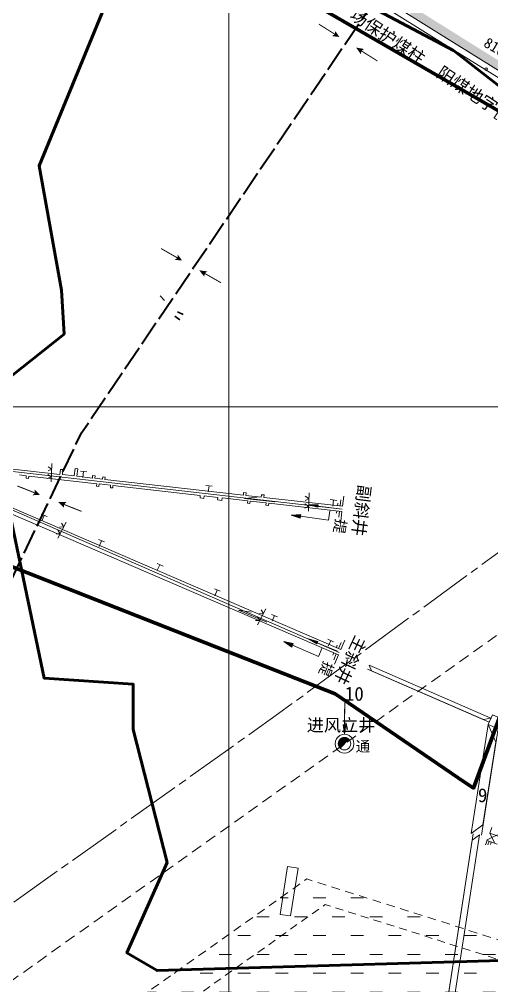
# Model space of a CAD drawing. Header units: inches. Extents: x 19725493 to 19730068, y 4137932 to 4142732.
# Drawn here: x 19727833 to 19728209, y 4139039 to 4139809 of the extents above; entities that cross this region are included whole.
import ezdxf

# ---------------------------------------------------------------- set-up
doc = ezdxf.new("R2010")
doc.units = ezdxf.units.IN
doc.header["$MEASUREMENT"] = 0
for name, pattern in [('井下积水区', [0.004, 0.0015, -0.001, 0.0015]), ('可采边界', [0.047, 0.02, -0.002, 0.003, -0.002, 0.02]), ('推测向背斜轴', [0.022, 0.01, -0.002, 0.01]), ('虚线', [0.0045, 0.00175, -0.001, 0.00175])]:
    doc.linetypes.add(name, pattern=pattern)
doc.layers.get('0').update_dxf_attribs({"lineweight": 0})
for name, color, linetype, lineweight in [('2026年下半年衔接计划', 7, 'Continuous', 0), ('8号煤层采空区XDD0800CCJ', 7, 'Continuous', 0), ('sw8#煤积水区及注记', 7, 'Continuous', 0), ('sw探水警戒线', 7, 'Continuous', 15), ('井筒', 7, 'Continuous', 0), ('保安煤柱', 7, 'Continuous', 0), ('未掘巷道', 7, 'Continuous', 15), ('次要巷道', 7, 'Continuous', 0), ('煤巷', 7, 'Continuous', 0), ('积水区及标注', 7, 'Continuous', 15), ('竖井，斜井名称', 7, 'Continuous', 0), ('经纬网', 7, 'Continuous', 0), ('通风系统图', 7, 'Continuous', 0), ('防尘', 7, 'Continuous', 0)]:
    doc.layers.add(name, color=color, linetype=linetype, lineweight=lineweight)
doc.layers.add('岩巷', color=30, linetype='Continuous', lineweight=0, true_color=0xff7f00)
doc.styles.add('仿宋', font='')
doc.styles.add('宋体', font='')
doc.styles.add('黑体', font='')
doc.styles.get('仿宋').set_extended_font_data('仿宋')
doc.styles.get('宋体').set_extended_font_data('宋体')
doc.styles.get('黑体').set_extended_font_data('黑体')
doc.linetypes.add('推断陷落柱', pattern='A,-0.0015,0.0045,[10,8#煤防尘系统图（7月份）.shx,S=7.87402e-06,R=0,X=0,Y=0.001],0.001,[11,8#煤防尘系统图（7月份）.shx,S=7.87402e-06,R=0,X=0,Y=0.001],0.0045,-0.0015', length=0.013)

# ---------------------------------------------------------------- blocks, each defined once
blk = doc.blocks.new('一般向斜轴')
for points in [[(2.43, 13.52), (0, 12.5), (-2.43, 13.52), (0.05, 8.23)], [(0, -7.5), (-2.43, -13.53), (0, -12.5), (2.43, -13.53)]]:
    blk.add_hatch(color=0).paths.add_polyline_path(points, flags=17)
at = {"color": 0, "const_width": 0.75}
for points in [[(0, 12.5), (0, 27.5)], [(0, -12.5), (0, -27.5)]]:
    blk.add_lwpolyline(points, dxfattribs=at)

msp = doc.modelspace()

# ---------------------------------------------------------------- hatches: boundary and pattern name
at = {"true_color": 0xff0000}
for points in [[(19728070.88, 4139420.02), (19728063.47, 4139421.95), (19728071.12, 4139422.01)], [(19728070.18, 4139311.23), (19728063.57, 4139315.09), (19728070.96, 4139313.07)], [(19728093.27, 4139246.8), (19728092.23, 4139239.21), (19728091.27, 4139246.81)]]:
    msp.add_hatch(color=1, dxfattribs=at).paths.add_polyline_path(points, flags=17)
at = {"true_color": 0x260000}
for points in [[(19728056.98, 4139411.32), (19728049.76, 4139413.84), (19728057.39, 4139414.29)], [(19728050.18, 4139308.69), (19728043.89, 4139313.03), (19728051.37, 4139311.44)]]:
    msp.add_hatch(color=18, dxfattribs=at).paths.add_polyline_path(points, flags=17)
at = {"layer": '8号煤层采空区XDD0800CCJ', "true_color": 0xffc000}
msp.add_hatch(color=40, dxfattribs=at).paths.add_polyline_path([(19728403.14, 4139650.27), (19728436.29, 4139629.67), (19728472.28, 4139607.2), (19728552.63, 4139557.03), (19728563.85, 4139575), (19728597.81, 4139629.38), (19728607.51, 4139644.92), (19728647.97, 4139709.72), (19728567.84, 4139759.74), (19728490.09, 4139808.28), (19728394.01, 4139868.28), (19728233.4, 4139968.57), (19728144.04, 4139812.16), (19728320.98, 4139701.67), (19728403.14, 4139650.27), (19728395.75, 4139662.65), (19728364.3, 4139682.28), (19728153.5, 4139814.24), (19728235.85, 4139959.69), (19728422.75, 4139841.97), (19728639.01, 4139707.64), (19728608.22, 4139658.34), (19728579.34, 4139612.07), (19728550.58, 4139565.97), (19728462.35, 4139620.63), (19728445.03, 4139631.73), (19728429.36, 4139641.66), (19728395.75, 4139662.65)], flags=17)
at = {"layer": 'sw8#煤积水区及注记', "lineweight": 15, "true_color": 0x0000ff}
h = msp.add_hatch(dxfattribs=at)
h.set_pattern_fill('井下积水区_1_1_1', color=5, scale=5000, style=0, pattern_type=2)
h.set_pattern_definition([(0, (19727857.338, 4138838.88), (0, 30), [10, -20]), (180, (19727852.338, 4138823.88), (-4e-15, -30), [10, -20])])
h.paths.add_polyline_path([(19728100.55, 4138831.38), (19728138.67, 4138855.47), (19728185.1, 4138890.35), (19728231.97, 4138926.78), (19728272.55, 4138957.14), (19728319.89, 4138991.85), (19728344.8, 4139010.87), (19728365.06, 4139027.38), (19728142.21, 4139098.64), (19728062.22, 4139123.94), (19727854.84, 4138976.72), (19728053.59, 4138863.14)], flags=17)
at = {"layer": '通风系统图', "true_color": 0x260000}
msp.add_hatch(color=18, dxfattribs=at).paths.add_polyline_path([(19728095.76, 4139235.25), (19728094.73, 4139236.04), (19728093.52, 4139236.54), (19728092.23, 4139236.71), (19728090.93, 4139236.54), (19728089.73, 4139236.04), (19728088.69, 4139235.25), (19728087.9, 4139234.21), (19728087.4, 4139233.01), (19728087.23, 4139231.71), (19728087.4, 4139230.42), (19728087.9, 4139229.21), (19728088.69, 4139228.18)], flags=17)

# ---------------------------------------------------------------- linework, layer by layer
at = {"color": 1, "linetype": '推断陷落柱', "lineweight": 30, "ltscale": 5000, "true_color": 0xff0000, "flags": 128}
for points in [[(19727948.8, 4139584.64), (19727945.47, 4139588.37)], [(19727959.35, 4139575.64), (19727963.89, 4139573.54)], [(19727957.06, 4139572.19), (19727961.17, 4139569.36)]]:
    msp.add_lwpolyline(points, dxfattribs=at)
at = {"color": 1, "true_color": 0xff0000}
for points in [[(19728070.88, 4139420.02), (19728063.47, 4139421.95), (19728071.12, 4139422.01), (19728070.88, 4139420.02)], [(19728070.18, 4139311.23), (19728063.57, 4139315.09), (19728070.96, 4139313.07), (19728070.18, 4139311.23)], [(19728093.27, 4139246.8), (19728092.23, 4139239.21), (19728091.27, 4139246.81), (19728093.27, 4139246.8)]]:
    msp.add_lwpolyline(points, dxfattribs=at)
at = {"color": 1, "lineweight": 15, "true_color": 0xff0000, "flags": 128}
for points in [[(19728088.36, 4139418.87), (19728071, 4139421.01)], [(19728088.36, 4139418.87), (19728075.46, 4139420.46)], [(19728082.01, 4139307.35), (19728070.03, 4139312.38)], [(19728086.71, 4139305.37), (19728070.57, 4139312.15)], [(19728092.33, 4139259.21), (19728092.26, 4139246.21)], [(19728092.36, 4139264.31), (19728092.27, 4139246.8)]]:
    msp.add_lwpolyline(points, dxfattribs=at)
at = {"color": 18, "true_color": 0x260000}
for points in [[(19728056.98, 4139411.32), (19728049.76, 4139413.84), (19728057.39, 4139414.29), (19728056.98, 4139411.32)], [(19728050.18, 4139308.69), (19728043.89, 4139313.03), (19728051.37, 4139311.44), (19728050.18, 4139308.69)]]:
    msp.add_lwpolyline(points, dxfattribs=at)
at = {"color": 18, "lineweight": 15, "true_color": 0x260000, "flags": 128}
for points in [[(19728057.18, 4139412.81), (19728079.47, 4139409.71)], [(19728079.47, 4139409.71), (19728080.5, 4139417.14)], [(19728050.77, 4139310.06), (19728071.44, 4139301.16)], [(19728071.44, 4139301.16), (19728074.4, 4139308.05)]]:
    msp.add_lwpolyline(points, dxfattribs=at)
at = {"layer": '2026年下半年衔接计划', "color": 1, "lineweight": 100, "true_color": 0xff0000, "flags": 128}
msp.add_lwpolyline([(19726936.48, 4139624.44), (19727087.79, 4139471.4), (19727111.81, 4139446.95), (19727250.54, 4139632.96), (19727469.86, 4139520.69), (19727490.46, 4139426.18), (19727619.93, 4139371.45), (19727645.19, 4139445.33), (19727760.04, 4139399.01), (19728084.75, 4139271.51), (19728182.77, 4139204.43), (19728195.04, 4139196.34), (19728361.95, 4139650.75), (19727985.1, 4139868.75), (19728293.07, 4140363.91), (19728716.76, 4140096.02), (19728825.18, 4140284.19), (19728806.51, 4140295.72), (19728729.84, 4140344.15), (19728648.31, 4140393.52), (19728462.52, 4140503.99), (19729114.34, 4141482.27)], dxfattribs=at)
at = {"layer": 'sw8#煤积水区及注记', "color": 7, "linetype": '井下积水区', "lineweight": 13, "ltscale": 4590.68, "flags": 128}
msp.add_lwpolyline([(19728100.55, 4138831.38), (19728138.67, 4138855.47), (19728185.1, 4138890.35), (19728231.97, 4138926.78), (19728272.55, 4138957.14), (19728319.89, 4138991.85), (19728344.8, 4139010.87), (19728365.06, 4139027.38), (19728307.72, 4139045.71), (19728220.97, 4139073.45), (19728142.21, 4139098.64), (19728062.22, 4139123.94), (19727854.84, 4138976.72), (19728053.59, 4138863.14), (19728100.55, 4138831.38)], dxfattribs=at)
at = {"layer": 'sw探水警戒线', "color": 1, "linetype": '可采边界', "lineweight": 9, "ltscale": 2127.659574, "true_color": 0xff0000, "flags": 128}
msp.add_lwpolyline([(19727782.12, 4139072.11), (19728039.75, 4139255.63), (19728495.37, 4139589.88)], dxfattribs=at)
at = {"layer": 'sw探水警戒线', "color": 1, "linetype": '虚线', "ltscale": 5000, "true_color": 0xff0000, "flags": 128}
msp.add_lwpolyline([(19727803.01, 4139025.62), (19728297.14, 4139377.53), (19728538.61, 4139559.88)], dxfattribs=at)
at = {"layer": '井筒', "flags": 128}
for points in [[(19728207.39, 4139153.99), (19728206.43, 4139151.08)], [(19728208.4, 4139151.49), (19728209.09, 4139153.37)]]:
    msp.add_lwpolyline(points, dxfattribs=at)
at = {"layer": '保安煤柱', "color": 1, "lineweight": 60, "true_color": 0xff0000, "flags": 128}
msp.add_lwpolyline([(19728326, 4139426), (19728470, 4139422), (19728425, 4139185), (19728314, 4139208), (19728290, 4139061), (19727943, 4139051), (19727919, 4139065), (19727951, 4139137), (19727924, 4139243), (19727924, 4139279), (19727853, 4139284), (19727820, 4139443), (19727819, 4139518), (19727869, 4139558), (19727867, 4139593), (19727849, 4139692), (19727939, 4139911), (19728179, 4139784), (19728334, 4139663), (19728326, 4139426)], dxfattribs=at)
at = {"layer": '岩巷', "lineweight": 9, "flags": 128}
for points in [[(19728089.39, 4139306.82), (19727738.07, 4139458.2)], [(19728087.48, 4139302.41), (19727736.12, 4139453.81)], [(19727865.63, 4139446.23), (19727792.73, 4139454.47)], [(19727866.12, 4139450.2), (19727865.63, 4139446.23)], [(19727868.1, 4139449.98), (19727866.12, 4139450.2)], [(19727868.1, 4139449.98), (19727867.62, 4139446.01)], [(19727877.08, 4139444.94), (19727877.83, 4139450.85)], [(19727877.83, 4139450.85), (19727879.82, 4139450.62)], [(19727879.07, 4139444.71), (19727879.82, 4139450.62)], [(19727838.9, 4139445.12), (19727833.34, 4139445.75)], [(19727838.9, 4139445.12), (19727838.73, 4139443.2)], [(19727838.73, 4139443.2), (19727840.68, 4139442.98)], [(19727840.89, 4139444.9), (19727840.68, 4139442.98)], [(19727840.89, 4139444.9), (19727840.68, 4139442.98)], [(19727894.95, 4139438.79), (19727840.89, 4139444.9)], [(19727877.08, 4139444.94), (19727867.62, 4139446.01)], [(19727891.47, 4139443.31), (19727879.07, 4139444.71)], [(19727891.71, 4139445.3), (19727891.47, 4139443.31)], [(19727893.7, 4139445.07), (19727891.71, 4139445.3)], [(19727893.7, 4139445.07), (19727893.46, 4139443.09)], [(19727899.55, 4139442.4), (19727893.46, 4139443.09)], [(19727899.55, 4139442.4), (19727899.75, 4139444.34)], [(19727899.76, 4139444.34), (19727901.73, 4139444.13)], [(19727901.53, 4139442.18), (19727901.73, 4139444.13)], [(19727894.95, 4139438.79), (19727894.75, 4139436.85)], [(19727896.59, 4139436.66), (19727894.75, 4139436.85)], [(19727896.59, 4139436.66), (19727896.79, 4139438.58)], [(19727906.03, 4139437.54), (19727896.79, 4139438.58)], [(19728011.68, 4139429.73), (19727901.53, 4139442.18)], [(19727906.03, 4139437.54), (19727905.83, 4139435.6)], [(19727907.68, 4139435.4), (19727905.83, 4139435.6)], [(19727907.68, 4139435.4), (19727907.88, 4139437.33)], [(19727977.42, 4139429.47), (19727907.88, 4139437.33)], [(19727977.42, 4139429.47), (19727977.18, 4139427.49)], [(19727977.18, 4139427.49), (19727980.16, 4139427.12)], [(19727980.4, 4139429.13), (19727980.16, 4139427.12)], [(19727991.33, 4139427.9), (19727980.4, 4139429.14)], [(19727991.33, 4139427.93), (19727991.11, 4139425.94)], [(19727994.8, 4139427.49), (19727994.58, 4139425.5)], [(19727994.8, 4139427.49), (19728015.18, 4139425.21)], [(19728011.91, 4139431.66), (19728013.88, 4139431.44)], [(19728013.88, 4139431.44), (19728013.66, 4139429.51)], [(19728025.98, 4139428.11), (19728013.67, 4139429.5)], [(19728026.2, 4139430.05), (19728025.98, 4139428.11)], [(19728026.2, 4139430.05), (19728028.17, 4139429.82)], [(19728028.17, 4139429.82), (19728027.95, 4139427.89)], [(19728090.65, 4139420.81), (19728027.95, 4139427.89)], [(19727993.09, 4139425.67), (19727991.1, 4139425.9)], [(19727994.58, 4139425.5), (19727993.09, 4139425.67)], [(19728014.96, 4139423.26), (19728015.19, 4139425.22)], [(19728014.96, 4139423.26), (19728016.95, 4139423.04)], [(19728016.95, 4139423.04), (19728017.17, 4139425)], [(19728029.87, 4139423.55), (19728017.17, 4139424.98)], [(19728029.65, 4139421.6), (19728029.87, 4139423.56)], [(19728029.65, 4139421.6), (19728031.63, 4139421.38)], [(19728031.63, 4139421.38), (19728031.86, 4139423.34)], [(19728090.19, 4139416.73), (19728031.86, 4139423.32)]]:
    msp.add_lwpolyline(points, dxfattribs=at)
at = {"layer": '未掘巷道', "color": 7, "lineweight": 0}
msp.add_circle((19728204.96, 4139768.96), 1, dxfattribs=at)
at = {"layer": '次要巷道', "color": 1, "linetype": '推测向背斜轴', "lineweight": 40, "ltscale": 2000, "true_color": 0xff0000, "flags": 128}
msp.add_lwpolyline([(19727676.31, 4139088.37), (19727827.37, 4139362.83), (19727882.85, 4139479.33), (19728130.75, 4139845.17), (19728155.88, 4139891.18), (19728168.65, 4139920.8), (19728174.52, 4139939.07), (19728177.05, 4139950.93), (19728181.29, 4139987.44), (19728186.44, 4140137.72), (19728192.4, 4140170.35), (19728205.5, 4140218.36), (19728222.73, 4140264.99), (19728270.21, 4140356.48)], dxfattribs=at)
at = {"layer": '煤巷', "lineweight": 9}
msp.add_line((19728163.19, 4139794.3), (19728317.37, 4139698.03), dxfattribs=at)
at = {"layer": '煤巷', "lineweight": 9, "flags": 128}
for points in [[(19728053.41, 4139868.74), (19728165.84, 4139798.54)], [(19728050.82, 4139864.47), (19728163.19, 4139794.3)], [(19728165.77, 4139798.58), (19728251.13, 4139745.29)], [(19728209.54, 4139165.02), (19728207.87, 4139160.42), (19728215.92, 4139157.48)], [(19728204.43, 4139151.01), (19728205.74, 4139154.6), (19728213.75, 4139151.66)], [(19728207.39, 4139153.99), (19728206.43, 4139151.08)], [(19728208.4, 4139151.49), (19728209.09, 4139153.37)]]:
    msp.add_lwpolyline(points, dxfattribs=at)
at = {"layer": '煤巷', "color": 18, "lineweight": 9, "true_color": 0x260000, "flags": 128}
for points in [[(19728011.91, 4139431.66), (19728011.68, 4139429.73)], [(19728090.65, 4139420.81), (19728091.62, 4139428.75)], [(19728086.68, 4139421.29), (19728086.92, 4139423.28)], [(19728088.67, 4139421.05), (19728089.27, 4139426.01)], [(19728086.22, 4139417.22), (19728085.98, 4139415.23)], [(19728088.21, 4139416.98), (19728087.6, 4139412.01)], [(19728090.19, 4139416.73), (19728089.22, 4139408.79)], [(19728087.55, 4139307.61), (19728089.54, 4139312.2)], [(19728089.39, 4139306.82), (19728092.56, 4139314.16)], [(19728083.81, 4139304), (19728083.02, 4139302.17)], [(19728085.72, 4139308.41), (19728086.51, 4139310.24)], [(19728085.65, 4139303.21), (19728083.66, 4139298.62)], [(19728087.48, 4139302.41), (19728084.31, 4139295.07)], [(19728110.58, 4139291.06), (19728207.41, 4139248.97)], [(19728111.96, 4139294.25), (19728208.8, 4139252.15)], [(19728111.96, 4139294.25), (19728113.76, 4139289.68), (19728202.87, 4139250.95), (19728208.8, 4139252.15)], [(19728217.91, 4139251.29), (19728210.03, 4139254.74), (19728206.58, 4139247.04), (19728214.46, 4139243.59), (19728217.91, 4139251.29)], [(19728192.95, 4139160.06), (19728206.6, 4139247.01)], [(19728192.95, 4139160.06), (19728202.48, 4139167.01), (19728212.83, 4139232.91), (19728206.6, 4139247.01)], [(19728201.19, 4139158.77), (19728214.53, 4139243.75)], [(19728194.63, 4139159.8), (19728168.43, 4138989.33)], [(19728199.71, 4139159.02), (19728193.85, 4139154.73), (19728168.9, 4138992.37), (19728173.51, 4138988.55)], [(19728199.71, 4139159.02), (19728173.51, 4138988.55)], [(19728040.93, 4139095.75), (19728046.9, 4139133.74), (19728055.24, 4139132.49), (19728049.27, 4139094.5), (19728040.93, 4139095.75)]]:
    msp.add_lwpolyline(points, dxfattribs=at)
at = {"layer": '煤巷', "color": 1, "lineweight": 9, "true_color": 0xff0000, "flags": 128}
msp.add_lwpolyline([(19728214.01, 4139159.03), (19728209.61, 4139156.94), (19728207.95, 4139160.44), (19728209.61, 4139156.94), (19728205.3, 4139154.89), (19728209.61, 4139156.94), (19728211.76, 4139152.88)], dxfattribs=at)
at = {"layer": '积水区及标注', "color": 7, "linetype": '井下积水区', "lineweight": 9, "ltscale": 4250, "flags": 128}
msp.add_lwpolyline([(19728112.44, 4138832.72), (19728147.73, 4138855.03), (19728190.71, 4138887.31), (19728234.1, 4138921.04), (19728271.67, 4138949.15), (19728315.51, 4138981.29), (19728338.57, 4138998.89), (19728357.32, 4139014.18), (19728304.24, 4139031.15), (19728223.92, 4139056.83), (19728151.01, 4139080.15), (19728076.95, 4139103.57), (19727884.96, 4138967.28), (19728068.97, 4138862.13), (19728112.44, 4138832.72)], dxfattribs=at)
at = {"layer": '经纬网', "color": 18, "lineweight": 9, "true_color": 0x260000, "flags": 128}
for points in [[(19728000.19, 4138000), (19728000.19, 4142500)], [(19725999.81, 4139500), (19730000, 4139500)]]:
    msp.add_lwpolyline(points, dxfattribs=at)
at = {"layer": '通风系统图', "color": 1, "linetype": 'Continuous', "lineweight": 20, "true_color": 0xff0000}
for p, q in [((19728012.61, 4139426.95), (19728022.7, 4139428.14)), ((19728036.76, 4139424.29), (19728012.61, 4139426.95)), ((19728030.27, 4139328.55), (19728007.95, 4139338.17)), ((19728007.95, 4139338.17), (19728017.95, 4139336.35))]:
    msp.add_line(p, q, dxfattribs=at)
at = {"layer": '通风系统图', "color": 18, "lineweight": 15, "true_color": 0x260000, "flags": 128}
for points in [[(19728099.73, 4139231.71), (19728099.47, 4139233.65), (19728098.72, 4139235.46), (19728097.53, 4139237.02), (19728095.98, 4139238.21), (19728094.17, 4139238.96), (19728092.23, 4139239.21), (19728090.29, 4139238.96), (19728088.48, 4139238.21), (19728086.92, 4139237.02), (19728085.73, 4139235.46), (19728084.98, 4139233.65), (19728084.73, 4139231.71), (19728084.98, 4139229.77), (19728085.73, 4139227.96), (19728086.92, 4139226.41), (19728088.48, 4139225.22), (19728090.29, 4139224.47), (19728092.23, 4139224.21), (19728094.17, 4139224.47), (19728095.98, 4139225.22), (19728097.53, 4139226.41), (19728098.72, 4139227.96), (19728099.47, 4139229.77), (19728099.73, 4139231.71)], [(19728097.23, 4139231.71), (19728097.06, 4139233.01), (19728096.56, 4139234.21), (19728095.76, 4139235.25), (19728094.73, 4139236.04), (19728093.52, 4139236.54), (19728092.23, 4139236.71), (19728090.93, 4139236.54), (19728089.73, 4139236.04), (19728088.69, 4139235.25), (19728087.9, 4139234.21), (19728087.4, 4139233.01), (19728087.23, 4139231.71), (19728087.4, 4139230.42), (19728087.9, 4139229.21), (19728088.69, 4139228.18), (19728089.73, 4139227.38), (19728090.93, 4139226.88), (19728092.23, 4139226.71), (19728093.52, 4139226.88), (19728094.73, 4139227.38), (19728095.76, 4139228.18), (19728096.56, 4139229.21), (19728097.06, 4139230.42), (19728097.23, 4139231.71)]]:
    msp.add_lwpolyline(points, dxfattribs=at)
at = {"layer": '通风系统图', "color": 18, "true_color": 0x260000}
msp.add_lwpolyline([(19728095.76, 4139235.25), (19728094.73, 4139236.04), (19728093.52, 4139236.54), (19728092.23, 4139236.71), (19728090.93, 4139236.54), (19728089.73, 4139236.04), (19728088.69, 4139235.25), (19728087.9, 4139234.21), (19728087.4, 4139233.01), (19728087.23, 4139231.71), (19728087.4, 4139230.42), (19728087.9, 4139229.21), (19728088.69, 4139228.18), (19728095.76, 4139235.25)], dxfattribs=at)
at = {"layer": '防尘', "color": 36, "linetype": 'Continuous', "lineweight": 15, "true_color": 0x7f3f00}
for p, q in [((19727599.33, 4139517.36), (19728087.85, 4139304.3)), ((19727661.91, 4139467.46), (19728090.39, 4139418.46))]:
    msp.add_line(p, q, dxfattribs=at)
at = {"layer": '防尘', "color": 7, "linetype": 'Continuous', "lineweight": 15}
for p, q in [((19727859.1, 4139450.45), (19727856.17, 4139448.93)), ((19727859.1, 4139450.45), (19727856.17, 4139448.93)), ((19727859.1, 4139450.45), (19727856.17, 4139448.93)), ((19727859.1, 4139450.45), (19727856.17, 4139448.93)), ((19727859.1, 4139450.45), (19727856.21, 4139452.31)), ((19727859.1, 4139450.45), (19727856.21, 4139452.31)), ((19727859.1, 4139450.45), (19727856.21, 4139452.31)), ((19727859.1, 4139450.45), (19727856.21, 4139452.31)), ((19727859.25, 4139454.77), (19727858.71, 4139440.38)), ((19727859.25, 4139454.77), (19727858.71, 4139440.38)), ((19727859.25, 4139454.77), (19727858.71, 4139440.38)), ((19727859.25, 4139454.77), (19727858.71, 4139440.38)), ((19727858.81, 4139444.34), (19727855.88, 4139442.82)), ((19727858.81, 4139444.34), (19727855.88, 4139442.82)), ((19727858.81, 4139444.34), (19727855.88, 4139442.82)), ((19727858.81, 4139444.34), (19727855.88, 4139442.82)), ((19727858.81, 4139444.34), (19727855.92, 4139446.2)), ((19727858.81, 4139444.34), (19727855.92, 4139446.2)), ((19727858.81, 4139444.34), (19727855.92, 4139446.2)), ((19727858.81, 4139444.34), (19727855.92, 4139446.2)), ((19727881.99, 4139448.85), (19727887.11, 4139448.25)), ((19727881.99, 4139448.85), (19727887.11, 4139448.25)), ((19727881.99, 4139448.85), (19727887.11, 4139448.25)), ((19727881.99, 4139448.85), (19727887.11, 4139448.25)), ((19727884.55, 4139448.55), (19727883.92, 4139443.76)), ((19727884.55, 4139448.55), (19727883.92, 4139443.76)), ((19727884.55, 4139448.55), (19727883.92, 4139443.76)), ((19727884.55, 4139448.55), (19727883.92, 4139443.76)), ((19727981.81, 4139437.44), (19727986.93, 4139436.84)), ((19727981.81, 4139437.44), (19727986.93, 4139436.84)), ((19727981.81, 4139437.44), (19727986.93, 4139436.84)), ((19727981.81, 4139437.44), (19727986.93, 4139436.84)), ((19727984.37, 4139437.14), (19727983.73, 4139432.34)), ((19727984.37, 4139437.14), (19727983.73, 4139432.34)), ((19727984.37, 4139437.14), (19727983.73, 4139432.34)), ((19727984.37, 4139437.14), (19727983.73, 4139432.34)), ((19728063.87, 4139427.06), (19728060.93, 4139425.54)), ((19728063.87, 4139427.06), (19728060.93, 4139425.54)), ((19728063.87, 4139427.06), (19728060.93, 4139425.54)), ((19728063.87, 4139427.06), (19728060.93, 4139425.54)), ((19728063.87, 4139427.06), (19728060.98, 4139428.93)), ((19728063.87, 4139427.06), (19728060.98, 4139428.93)), ((19728063.87, 4139427.06), (19728060.98, 4139428.93)), ((19728063.87, 4139427.06), (19728060.98, 4139428.93)), ((19728064.02, 4139431.39), (19728063.48, 4139417)), ((19728064.02, 4139431.39), (19728063.48, 4139417)), ((19728064.02, 4139431.39), (19728063.48, 4139417)), ((19728064.02, 4139431.39), (19728063.48, 4139417)), ((19728063.58, 4139420.95), (19728060.65, 4139419.43)), ((19728063.58, 4139420.95), (19728060.65, 4139419.43)), ((19728063.58, 4139420.95), (19728060.65, 4139419.43)), ((19728063.58, 4139420.95), (19728060.65, 4139419.43)), ((19728063.58, 4139420.95), (19728060.69, 4139422.82)), ((19728063.58, 4139420.95), (19728060.69, 4139422.82)), ((19728063.58, 4139420.95), (19728060.69, 4139422.82)), ((19728063.58, 4139420.95), (19728060.69, 4139422.82)), ((19728080.89, 4139426.12), (19728086.01, 4139425.52)), ((19728080.89, 4139426.12), (19728086.01, 4139425.52)), ((19728080.89, 4139426.12), (19728086.01, 4139425.52)), ((19728080.89, 4139426.12), (19728086.01, 4139425.52)), ((19728083.45, 4139425.82), (19728082.82, 4139421.03)), ((19728083.45, 4139425.82), (19728082.82, 4139421.03)), ((19728083.45, 4139425.82), (19728082.82, 4139421.03)), ((19728083.45, 4139425.82), (19728082.82, 4139421.03)), ((19727850.85, 4139414.62), (19727855.59, 4139412.6)), ((19727850.85, 4139414.62), (19727855.59, 4139412.6)), ((19727850.85, 4139414.62), (19727855.59, 4139412.6)), ((19727850.85, 4139414.62), (19727855.59, 4139412.6)), ((19727853.14, 4139413.55), (19727851.18, 4139409.13)), ((19727853.14, 4139413.55), (19727851.18, 4139409.13)), ((19727853.14, 4139413.55), (19727851.18, 4139409.13)), ((19727853.14, 4139413.55), (19727851.18, 4139409.13)), ((19727870.73, 4139408.15), (19727864.09, 4139395.38)), ((19727870.73, 4139408.15), (19727864.09, 4139395.38)), ((19727870.73, 4139408.15), (19727864.09, 4139395.38)), ((19727870.73, 4139408.15), (19727864.09, 4139395.38)), ((19727868.74, 4139404.31), (19727865.44, 4139404.19)), ((19727868.74, 4139404.31), (19727865.44, 4139404.19)), ((19727868.74, 4139404.31), (19727865.44, 4139404.19)), ((19727868.74, 4139404.31), (19727865.44, 4139404.19)), ((19727868.74, 4139404.31), (19727866.92, 4139407.23)), ((19727868.74, 4139404.31), (19727866.92, 4139407.23)), ((19727868.74, 4139404.31), (19727866.92, 4139407.23)), ((19727868.74, 4139404.31), (19727866.92, 4139407.23)), ((19727865.87, 4139398.91), (19727862.56, 4139398.79)), ((19727865.87, 4139398.91), (19727862.56, 4139398.79)), ((19727865.87, 4139398.91), (19727862.56, 4139398.79)), ((19727865.87, 4139398.91), (19727862.56, 4139398.79)), ((19727865.87, 4139398.91), (19727864.05, 4139401.83)), ((19727865.87, 4139398.91), (19727864.05, 4139401.83)), ((19727865.87, 4139398.91), (19727864.05, 4139401.83)), ((19727865.87, 4139398.91), (19727864.05, 4139401.83)), ((19727896.4, 4139394.48), (19727901.15, 4139392.46)), ((19727896.4, 4139394.48), (19727901.15, 4139392.46)), ((19727896.4, 4139394.48), (19727901.15, 4139392.46)), ((19727896.4, 4139394.48), (19727901.15, 4139392.46)), ((19727898.85, 4139393.29), (19727896.89, 4139388.87)), ((19727898.85, 4139393.29), (19727896.89, 4139388.87)), ((19727898.85, 4139393.29), (19727896.89, 4139388.87)), ((19727898.85, 4139393.29), (19727896.89, 4139388.87)), ((19727943.04, 4139375.23), (19727947.78, 4139373.21)), ((19727943.04, 4139375.23), (19727947.78, 4139373.21)), ((19727943.04, 4139375.23), (19727947.78, 4139373.21)), ((19727943.04, 4139375.23), (19727947.78, 4139373.21)), ((19727945.16, 4139374.22), (19727943.2, 4139369.8)), ((19727945.16, 4139374.22), (19727943.2, 4139369.8)), ((19727945.16, 4139374.22), (19727943.2, 4139369.8)), ((19727945.16, 4139374.22), (19727943.2, 4139369.8)), ((19727988.62, 4139355.17), (19727993.36, 4139353.15)), ((19727988.62, 4139355.17), (19727993.36, 4139353.15)), ((19727988.62, 4139355.17), (19727993.36, 4139353.15)), ((19727988.62, 4139355.17), (19727993.36, 4139353.15)), ((19727990.87, 4139353.95), (19727988.91, 4139349.54)), ((19727990.87, 4139353.95), (19727988.91, 4139349.54)), ((19727990.87, 4139353.95), (19727988.91, 4139349.54)), ((19727990.87, 4139353.95), (19727988.91, 4139349.54)), ((19728029.64, 4139339.12), (19728023, 4139326.34)), ((19728029.64, 4139339.12), (19728023, 4139326.34)), ((19728029.64, 4139339.12), (19728023, 4139326.34)), ((19728029.64, 4139339.12), (19728023, 4139326.34)), ((19728027.65, 4139335.27), (19728024.35, 4139335.15)), ((19728027.65, 4139335.27), (19728024.35, 4139335.15)), ((19728027.65, 4139335.27), (19728024.35, 4139335.15)), ((19728027.65, 4139335.27), (19728024.35, 4139335.15)), ((19728027.65, 4139335.27), (19728025.84, 4139338.2)), ((19728027.65, 4139335.27), (19728025.84, 4139338.2)), ((19728027.65, 4139335.27), (19728025.84, 4139338.2)), ((19728027.65, 4139335.27), (19728025.84, 4139338.2)), ((19728034.2, 4139334.7), (19728038.95, 4139332.68)), ((19728034.2, 4139334.7), (19728038.95, 4139332.68)), ((19728034.2, 4139334.7), (19728038.95, 4139332.68)), ((19728034.2, 4139334.7), (19728038.95, 4139332.68)), ((19728024.78, 4139329.87), (19728021.48, 4139329.75)), ((19728024.78, 4139329.87), (19728021.48, 4139329.75)), ((19728024.78, 4139329.87), (19728021.48, 4139329.75)), ((19728024.78, 4139329.87), (19728021.48, 4139329.75)), ((19728024.78, 4139329.87), (19728022.96, 4139332.8)), ((19728024.78, 4139329.87), (19728022.96, 4139332.8)), ((19728024.78, 4139329.87), (19728022.96, 4139332.8)), ((19728024.78, 4139329.87), (19728022.96, 4139332.8)), ((19728036.58, 4139333.69), (19728034.62, 4139329.27)), ((19728036.58, 4139333.69), (19728034.62, 4139329.27)), ((19728036.58, 4139333.69), (19728034.62, 4139329.27)), ((19728036.58, 4139333.69), (19728034.62, 4139329.27)), ((19728078.84, 4139314.83), (19728083.59, 4139312.81)), ((19728078.84, 4139314.83), (19728083.59, 4139312.81)), ((19728078.84, 4139314.83), (19728083.59, 4139312.81)), ((19728078.84, 4139314.83), (19728083.59, 4139312.81)), ((19728081.22, 4139313.82), (19728079.26, 4139309.4)), ((19728081.22, 4139313.82), (19728079.26, 4139309.4)), ((19728081.22, 4139313.82), (19728079.26, 4139309.4)), ((19728081.22, 4139313.82), (19728079.26, 4139309.4))]:
    msp.add_line(p, q, dxfattribs=at)

# ---------------------------------------------------------------- block references
at = {"layer": '次要巷道', "color": 1, "true_color": 0xff0000}
for p, rotation in [((19728095.08, 4139790.2), 57.83483306916324), ((19727970.04, 4139612.5), 60.27952937277206), ((19727857.31, 4139426.87), 68.38304229299584)]:
    msp.add_blockref('一般向斜轴', p, dxfattribs=dict(at, rotation=rotation))

# ---------------------------------------------------------------- texts
at = {"layer": '2026年下半年衔接计划', "color": 1, "true_color": 0xff0000, "style": '宋体'}
for s, height, p in [('10', 11.066, (19728092.44, 4139266.03)), ('9', 11.07, (19728198.39, 4139185.13))]:
    msp.add_text(s, height=height, rotation=359.38333, dxfattribs=at).set_placement(p)
at = {"layer": '保安煤柱', "color": 1, "true_color": 0xff0000, "style": '仿宋'}
for s, p in [('风井广场保护煤柱   ', (19728061.58, 4139832.8)), ('  阳煤地字[2015]1013号', (19728153.38, 4139771.38))]:
    msp.add_text(s, height=10, rotation=326.15675, dxfattribs=at).set_placement(p)
at = {"layer": '次要巷道', "color": 7, "style": '仿宋'}
msp.add_text('8101胶带顺槽', height=8.5, rotation=329.14782, dxfattribs=at).set_placement((19728202.23, 4139787.59))
at = {"layer": '竖井，斜井名称', "color": 7, "style": '黑体'}
for s, height, rotation, p in [('副斜井', 10, 262.75705, (19728103.35, 4139438.34)), ('提', 8.5, 259.86314, (19728085.49, 4139411.24)), ('主斜井', 10, 244.70286, (19728101.29, 4139318.65)), ('提', 8.5, 247.15456, (19728076.08, 4139298.02))]:
    msp.add_text(s, height=height, rotation=rotation, dxfattribs=at).set_placement(p)
for s, height, p in [('进风立井', 10, (19728062.16, 4139241.47)), ('通', 8.5, (19728101.04, 4139225.35))]:
    msp.add_text(s, height=height, dxfattribs=at).set_placement(p)

doc.saveas('drawing.dxf')
